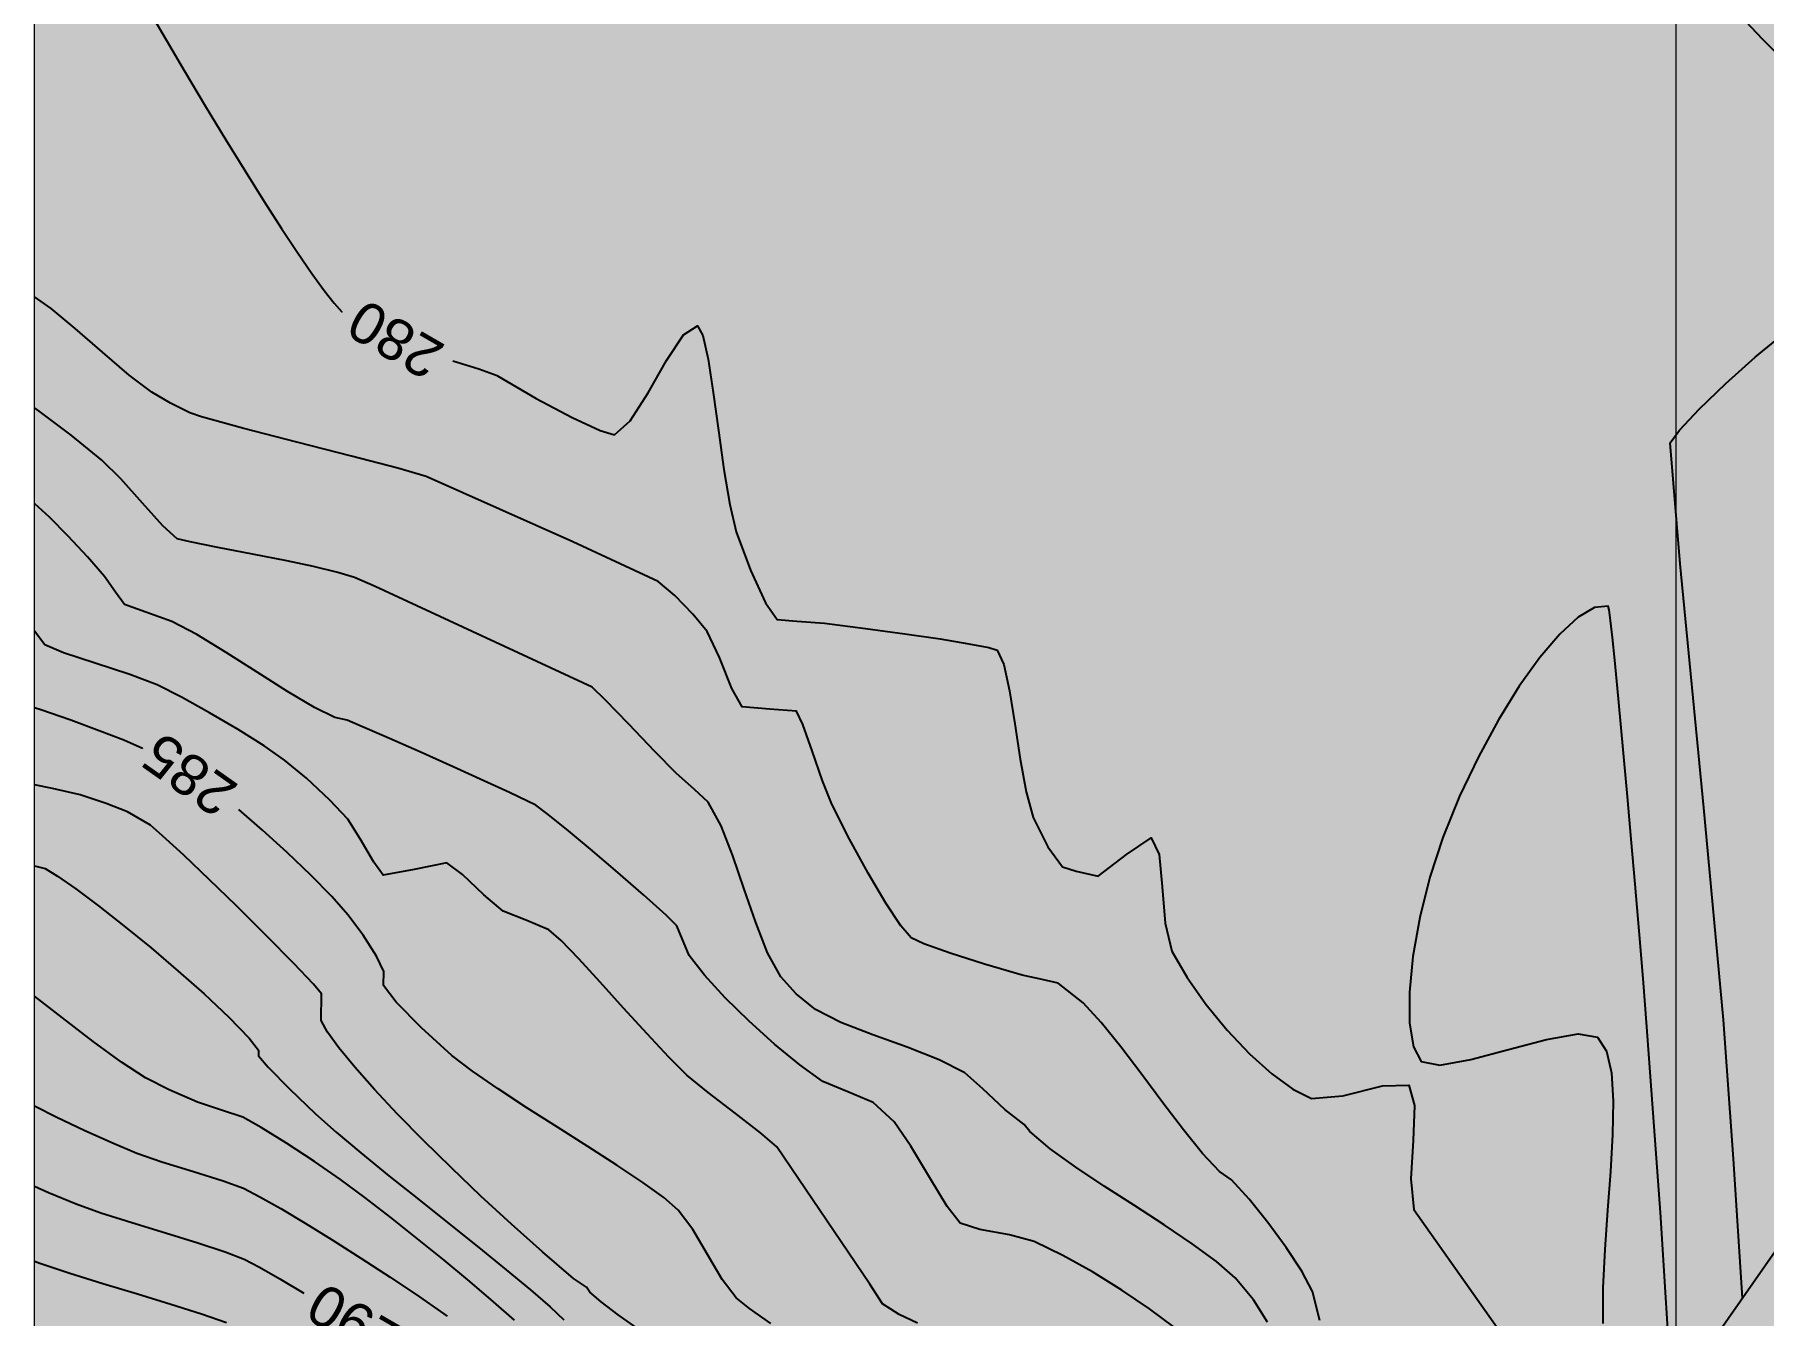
# Model space of a CAD drawing. Extents: x 61466 to 63015, y 108404 to 110397.
# Drawn here: x 62727.7 to 62780.3, y 109165.3 to 109204.3 of the extents above; entities that cross this region are included whole.
import ezdxf
from ezdxf.enums import TextEntityAlignment as Align

# ---------------------------------------------------------------- set-up
doc = ezdxf.new("R2010")
doc.units = 0
doc.header["$LTSCALE"] = 1.000015
doc.header["$MEASUREMENT"] = 0
for name, color, linetype in [('colore lago', 131, 'Continuous'), ('coordinate', 2, 'Continuous'), ('curve livello 5m', 7, 'Continuous'), ('Per+Mod Surf', 7, 'Continuous')]:
    doc.layers.add(name, color=color, linetype=linetype)
doc.layers.add('Colori bordi', color=5, linetype='Continuous', plot=False)
doc.layers.add('no_plot', color=5, linetype='Continuous', plot=False)
doc.styles.add('ARIAL', font='arial.ttf')

msp = doc.modelspace()

# ---------------------------------------------------------------- hatches: boundary and pattern name
at = {"layer": 'colore lago', "linetype": 'Continuous', "lineweight": 0}
msp.add_hatch(color=256, dxfattribs=at).paths.add_polyline_path([(62823.098, 109267.497), (62823.692, 109266.925), (62824.211, 109265.876), (62823.37, 109265.642), (62827.768, 109260.013), (62841.061, 109263.699), (62841.764, 109262.8), (62836.243, 109253.044), (62840.642, 109247.414), (62841.442, 109248.828), (62841.442, 109247.267), (62842.487, 109245.294), (62842.982, 109244.359), (62843.392, 109243.586), (62843.655, 109243.089), (62843.975, 109242.486), (62844.757, 109241.948), (62845.652, 109241.38), (62846.428, 109240.929), (62846.943, 109240.681), (62847.646, 109240.594), (62848.413, 109240.508), (62848.935, 109240.325), (62849.708, 109240.006), (62850.5, 109239.647), (62850.969, 109239.389), (62851.947, 109238.376), (62853.322, 109236.946), (62854.115, 109236.138), (62854.823, 109235.422), (62855.34, 109234.904), (62855.561, 109234.691), (62856.098, 109234.455), (62856.706, 109233.991), (62857.535, 109233.283), (62858.15, 109232.701), (62858.509, 109232.314), (62858.884, 109231.435), (62859.223, 109230.367), (62859.579, 109229.599), (62860.022, 109229.318), (62860.524, 109229.013), (62861.121, 109228.302), (62861.763, 109227.397), (62862.367, 109226.672), (62862.863, 109226.351), (62863.351, 109226.081), (62863.81, 109225.827), (62864.373, 109225.46), (62865.159, 109224.926), (62866.024, 109224.324), (62866.828, 109223.749), (62867.744, 109223.067), (62868.796, 109222.261), (62869.668, 109221.573), (62870.574, 109220.83), (62871.455, 109220.092), (62872.228, 109219.43), (62872.81, 109218.915), (62873.119, 109218.618), (62873.68, 109217.736), (62874.168, 109217.012), (62874.819, 109216.771), (62876.542, 109216.153), (62874.849, 109207.821), (62874.609, 109206.638), (62869.261, 109207.566), (62863.756, 109208.111), (62858.193, 109208.307), (62852.65, 109208.14), (62847.099, 109207.618), (62841.619, 109206.708), (62836.195, 109205.43), (62830.876, 109203.835), (62825.687, 109201.868), (62820.621, 109199.558), (62815.733, 109196.944), (62811.013, 109193.985), (62806.809, 109190.99), (62802.653, 109187.599), (62798.578, 109183.823), (62795.53, 109180.621), (62792.243, 109176.791), (62789.658, 109173.373), (62786.55, 109168.77), (62783.753, 109163.954), (62781.281, 109158.995), (62779.157, 109153.861), (62777.364, 109148.591), (62775.923, 109143.219), (62774.828, 109137.77), (62774.099, 109132.277), (62773.742, 109126.898), (62773.733, 109121.341), (62774.08, 109115.779), (62774.822, 109110.285), (62775.907, 109104.828), (62776.774, 109101.614), (62775.534, 109098.968), (62771.471, 109097.411), (62770.737, 109098.002), (62769.881, 109098.471), (62769.16, 109098.676), (62768.397, 109098.468), (62767.454, 109097.966), (62766.48, 109097.438), (62765.625, 109097.152), (62765.129, 109097.238), (62764.204, 109097.445), (62761.92, 109098.04), (62758.989, 109098.856), (62755.805, 109099.756), (62752.764, 109100.605), (62750.259, 109101.266), (62749.515, 109101.432), (62748.651, 109101.616), (62748.14, 109101.737), (62747.525, 109102.034), (62746.769, 109102.406), (62745.628, 109102.895), (62744.247, 109103.457), (62742.732, 109104.06), (62741.189, 109104.67), (62739.721, 109105.255), (62738.435, 109105.782), (62737.436, 109106.218), (62736.779, 109106.546), (62735.74, 109107.202), (62732.8, 109108.9), (62729.641, 109110.917), (62727.666, 109112.216), (62727.666, 109301.173), (62759.548, 109318.75), (62762.174, 109316.583), (62766.058, 109313.671), (62770.75, 109310.793), (62775.77, 109307.499), (62780.625, 109303.893), (62784.649, 109301.743), (62791.078, 109296.783), (62792.191, 109296.264), (62793.304, 109295.744), (62792.406, 109295.415), (62791.026, 109294.91), (62795.864, 109289.653), (62808.817, 109294.398), (62809.589, 109293.558), (62804.873, 109283.389), (62809.71, 109278.132), (62811.198, 109281.339), (62812.277, 109280.843), (62812.557, 109280.571), (62813.179, 109280.078), (62813.957, 109279.511), (62814.819, 109278.905), (62815.694, 109278.295), (62816.511, 109277.717), (62817.199, 109277.207), (62817.686, 109276.799), (62818.127, 109276.26), (62818.712, 109275.538), (62819.259, 109274.911), (62819.895, 109274.192), (62820.227, 109273.803), (62820.528, 109273.159), (62820.826, 109272.316), (62821.425, 109270.407), (62821.73, 109269.526), (62822.044, 109268.819)])

# ---------------------------------------------------------------- linework, layer by layer
at = {"layer": 'Colori bordi', "linetype": 'Continuous', "lineweight": 0, "flags": 128}
msp.add_lwpolyline([(62727.666, 109112.216), (62727.666, 109301.173)], dxfattribs=at)
at = {"layer": 'coordinate', "linetype": 'Continuous', "lineweight": 0}
msp.add_line((62777.666, 109333.555), (62777.666, 108959.046), dxfattribs=at)
at = {"layer": 'curve livello 5m', "color": 2, "flags": 128}
for points in [[(62731.049, 109205.203), (62731.572, 109204.301), (62732.223, 109203.192), (62732.865, 109202.117), (62733.49, 109201.087), (62734.091, 109200.114), (62734.66, 109199.208), (62735.191, 109198.382), (62735.677, 109197.647), (62736.11, 109197.014), (62736.484, 109196.496), (62736.79, 109196.103), (62737.023, 109195.847), (62737.023, 109195.847)], [(62740.405, 109194.347), (62741.201, 109194.112), (62741.76, 109193.903), (62741.76, 109193.903), (62741.77, 109193.895), (62742.948, 109193.206), (62744.044, 109192.621), (62744.894, 109192.224), (62745.329, 109192.099), (62745.329, 109192.099), (62745.809, 109192.521), (62746.356, 109193.379), (62746.915, 109194.358), (62747.434, 109195.142), (62747.86, 109195.416), (62747.86, 109195.416), (62748.027, 109195.119), (62748.185, 109194.399), (62748.34, 109193.39), (62748.498, 109192.226), (62748.663, 109191.041), (62748.843, 109189.97), (62749.042, 109189.146), (62749.042, 109189.146), (62749.477, 109187.973), (62749.938, 109186.983), (62750.289, 109186.471), (62750.289, 109186.471), (62750.891, 109186.419), (62751.731, 109186.357), (62751.731, 109186.357), (62752.984, 109186.201), (62754.183, 109186.037), (62755.258, 109185.877), (62756.133, 109185.732), (62756.736, 109185.614), (62756.995, 109185.533), (62757.195, 109185.097), (62757.367, 109184.302), (62757.526, 109183.293), (62757.69, 109182.216), (62757.872, 109181.218), (62758.089, 109180.443), (62758.535, 109179.543), (62758.978, 109178.94), (62759.399, 109178.799), (62760.073, 109178.647), (62760.933, 109179.311), (62761.68, 109179.823), (62761.924, 109179.316), (62762.021, 109178.328), (62762.106, 109177.222), (62762.312, 109176.363), (62762.776, 109175.563), (62763.35, 109174.75), (62763.997, 109173.964), (62764.679, 109173.244), (62765.361, 109172.63), (62766.003, 109172.16), (62766.569, 109171.874), (62767.52, 109171.956), (62768.732, 109172.269), (62769.535, 109172.282), (62769.706, 109171.66), (62769.662, 109170.595), (62769.591, 109169.426), (62769.684, 109168.493), (62773.785, 109162.691)], [(62779.694, 109165.794), (62779.424, 109170.037), (62779.116, 109174.278), (62779.116, 109174.278), (62778.521, 109180.738), (62777.801, 109188.17), (62777.496, 109191.851), (62777.496, 109191.851), (62777.775, 109192.234), (62778.38, 109192.878), (62779.19, 109193.662), (62780.083, 109194.463), (62780.083, 109194.463), (62780.69, 109194.958)], [(62730.952, 109182.544), (62730.952, 109182.544), (62730.383, 109182.79), (62729.633, 109183.083), (62728.77, 109183.401), (62727.859, 109183.719), (62727.666, 109183.782)], [(62750.096, 109165.025), (62749.442, 109165.476), (62749.039, 109165.801), (62748.609, 109166.369), (62748.164, 109167.127), (62747.716, 109167.89), (62747.278, 109168.476), (62746.833, 109168.859), (62746.193, 109169.323), (62745.407, 109169.848), (62744.524, 109170.414), (62743.593, 109171.003), (62742.665, 109171.595), (62741.788, 109172.17), (62741.011, 109172.708), (62740.383, 109173.192), (62739.454, 109174.027), (62738.681, 109174.816), (62738.297, 109175.321), (62738.305, 109175.748), (62738.086, 109176.21), (62737.681, 109176.851), (62737.212, 109177.478), (62736.72, 109178.029), (62736.087, 109178.677), (62735.366, 109179.369), (62734.614, 109180.053), (62733.886, 109180.679)], [(62727.666, 109169.206), (62728.094, 109169.018), (62728.929, 109168.671), (62729.687, 109168.399), (62730.632, 109168.096), (62731.653, 109167.782), (62732.637, 109167.479), (62733.473, 109167.205), (62734.048, 109166.98), (62734.519, 109166.736), (62735.138, 109166.384), (62735.874, 109165.944)]]:
    msp.add_lwpolyline(points, dxfattribs=at)
at = {"layer": 'no_plot', "flags": 128}
for points in [[(62784.776, 109204.584), (62783.761, 109203.858), (62782.876, 109203.251), (62782.223, 109202.837), (62781.903, 109202.69), (62781.903, 109202.69), (62781.607, 109202.891), (62781.048, 109203.408), (62780.311, 109204.152), (62779.479, 109205.033)], [(62766.821, 109165.115), (62766.603, 109166.003), (62766.269, 109166.613), (62765.796, 109167.339), (62765.241, 109168.099), (62764.666, 109168.812), (62764.129, 109169.396), (62764.129, 109169.396), (62763.77, 109169.652), (62763.251, 109170.205), (62762.666, 109170.925), (62762.039, 109171.748), (62761.395, 109172.611), (62760.759, 109173.448), (62760.155, 109174.198), (62759.609, 109174.795), (62759.609, 109174.795), (62758.846, 109175.387), (62758.365, 109175.5), (62757.753, 109175.635), (62757.753, 109175.635), (62756.609, 109175.971), (62755.558, 109176.308), (62754.758, 109176.592), (62754.367, 109176.77), (62754.056, 109177.141), (62753.602, 109177.832), (62753.062, 109178.745), (62752.494, 109179.783), (62751.956, 109180.847), (62751.672, 109181.56), (62751.357, 109182.471), (62751.072, 109183.277), (62750.878, 109183.676), (62750.058, 109183.743), (62749.226, 109183.808), (62748.909, 109184.369), (62748.536, 109185.314), (62748.158, 109186.101), (62747.724, 109186.635), (62747.171, 109187.2), (62746.666, 109187.627), (62744.066, 109188.833), (62739.593, 109190.826), (62738.731, 109191.078), (62737.321, 109191.448), (62735.66, 109191.873), (62734.04, 109192.293), (62732.756, 109192.646), (62732.396, 109192.762), (62731.806, 109193.057), (62731.235, 109193.394), (62730.552, 109193.916), (62729.735, 109194.612), (62728.902, 109195.338), (62728.172, 109195.948), (62727.666, 109196.297)], [(62765.228, 109165.066), (62764.798, 109165.749), (62764.242, 109166.417), (62764.242, 109166.417), (62763.669, 109166.913), (62762.93, 109167.453), (62762.08, 109168.025), (62761.171, 109168.614), (62760.255, 109169.207), (62759.384, 109169.79), (62758.611, 109170.349), (62757.99, 109170.87), (62757.99, 109170.87), (62757.814, 109171.086), (62757.227, 109171.543), (62756.55, 109172.17), (62756.009, 109172.662), (62755.229, 109173.059), (62754.247, 109173.441), (62753.2, 109173.817), (62752.224, 109174.198), (62751.454, 109174.593), (62750.87, 109175.069), (62750.396, 109175.588), (62749.999, 109176.32), (62749.636, 109177.243), (62749.289, 109178.259), (62748.943, 109179.272), (62748.581, 109180.187), (62748.187, 109180.907), (62747.772, 109181.287), (62747.214, 109181.79), (62746.567, 109182.446), (62745.769, 109183.28), (62745.054, 109184.023), (62744.657, 109184.407), (62738.04, 109187.475), (62737.413, 109187.754), (62736.9, 109187.902), (62736.166, 109188.086), (62735.354, 109188.258), (62734.307, 109188.462), (62733.25, 109188.664), (62732.41, 109188.832), (62732.013, 109188.932), (62731.577, 109189.323), (62730.957, 109190.011), (62730.292, 109190.758), (62729.72, 109191.328), (62728.783, 109192.085), (62727.81, 109192.821), (62727.666, 109192.923)], [(62762.381, 109164.914), (62761.636, 109165.472), (62760.791, 109166.042), (62759.893, 109166.594), (62758.988, 109167.097), (62758.121, 109167.519), (62758.121, 109167.519), (62757.366, 109167.723), (62756.468, 109167.891), (62755.863, 109168.084), (62755.468, 109168.583), (62754.937, 109169.463), (62754.366, 109170.423), (62753.854, 109171.163), (62753.213, 109171.752), (62752.445, 109172.077), (62751.681, 109172.401), (62750.98, 109172.905), (62750.213, 109173.533), (62749.435, 109174.232), (62748.704, 109174.95), (62748.076, 109175.634), (62747.609, 109176.23), (62747.233, 109177.135), (62746.905, 109177.459), (62746.214, 109178.085), (62745.369, 109178.826), (62744.603, 109179.476), (62743.867, 109180.085), (62743.274, 109180.561), (62742.937, 109180.811), (62742.68, 109180.941), (62742.131, 109181.199), (62741.356, 109181.555), (62740.418, 109181.98), (62739.382, 109182.445), (62738.312, 109182.921), (62737.59, 109183.235), (62737.192, 109183.4), (62736.816, 109183.481), (62736.19, 109183.793), (62735.373, 109184.28), (62734.448, 109184.864), (62733.498, 109185.467), (62732.605, 109186.01), (62731.851, 109186.413), (62731.053, 109186.691), (62730.405, 109186.931), (62730.132, 109187.305), (62729.794, 109187.785), (62729.278, 109188.379), (62728.687, 109189.014), (62728.12, 109189.589), (62727.677, 109189.998), (62727.666, 109190.006)], [(62777.559, 109162.74), (62777.199, 109168.404), (62776.788, 109174.063), (62776.788, 109174.063), (62776.668, 109175.534), (62776.548, 109176.989), (62776.428, 109178.408), (62776.31, 109179.777), (62776.196, 109181.076), (62776.087, 109182.288), (62775.984, 109183.396), (62775.891, 109184.382), (62775.807, 109185.23), (62775.735, 109185.92), (62775.677, 109186.436), (62775.633, 109186.761), (62775.606, 109186.876), (62775.606, 109186.876), (62775.193, 109186.838), (62774.696, 109186.546), (62774.133, 109186.029), (62773.527, 109185.316), (62772.898, 109184.436), (62772.267, 109183.419), (62771.654, 109182.292), (62771.08, 109181.086), (62770.567, 109179.829), (62770.17, 109178.624), (62769.865, 109177.396), (62769.657, 109176.206), (62769.552, 109175.113), (62769.555, 109174.176), (62769.672, 109173.455), (62769.909, 109173.01), (62770.474, 109172.898), (62771.425, 109173.064), (62772.572, 109173.369), (62773.723, 109173.677), (62774.688, 109173.85), (62775.278, 109173.749), (62775.554, 109173.323), (62775.706, 109172.656), (62775.76, 109171.792), (62775.742, 109170.777), (62775.675, 109169.656), (62775.586, 109168.475), (62775.5, 109167.279), (62775.443, 109166.112), (62775.439, 109165.02)], [(62754.562, 109165.035), (62754.008, 109165.299), (62753.501, 109165.622), (62753.108, 109166.218), (62750.281, 109170.409), (62749.786, 109170.837), (62749.013, 109171.43), (62748.189, 109172.057), (62747.541, 109172.591), (62746.986, 109173.14), (62746.324, 109173.847), (62745.611, 109174.634), (62744.9, 109175.423), (62744.248, 109176.136), (62743.709, 109176.694), (62743.338, 109177.019), (62742.659, 109177.298), (62741.941, 109177.585), (62741.348, 109178.08), (62740.7, 109178.704), (62740.228, 109179.056), (62739.228, 109178.856), (62738.283, 109178.685), (62737.997, 109179.074), (62737.59, 109179.789), (62737.207, 109180.387), (62736.662, 109180.968), (62735.949, 109181.635), (62735.282, 109182.187), (62734.66, 109182.618), (62733.868, 109183.118), (62732.999, 109183.631), (62732.146, 109184.103), (62731.402, 109184.478), (62730.569, 109184.795), (62729.515, 109185.136), (62728.55, 109185.453), (62727.982, 109185.703), (62727.666, 109186.112)], [(62746.097, 109164.835), (62745.442, 109165.292), (62744.926, 109165.679), (62744.578, 109165.98), (62744.478, 109166.132), (62744.088, 109166.399), (62743.145, 109167.206), (62742.199, 109168.048), (62741.266, 109168.907), (62740.366, 109169.764), (62739.513, 109170.603), (62738.727, 109171.406), (62738.024, 109172.154), (62737.422, 109172.831), (62736.938, 109173.418), (62736.589, 109173.897), (62736.393, 109174.252), (62736.409, 109175.07), (62736.162, 109175.36), (62735.565, 109175.989), (62734.74, 109176.828), (62733.81, 109177.754), (62732.999, 109178.54), (62732.211, 109179.287), (62731.568, 109179.878), (62731.193, 109180.201), (62730.502, 109180.609), (62729.843, 109180.868), (62729.054, 109181.127), (62728.212, 109181.327), (62727.666, 109181.437)], [(62727.666, 109178.967), (62727.986, 109178.882), (62727.986, 109178.882), (62728.367, 109178.656), (62728.923, 109178.269), (62729.611, 109177.752), (62730.389, 109177.14), (62731.214, 109176.465), (62732.043, 109175.762), (62732.835, 109175.064), (62732.835, 109175.064), (62733.589, 109174.351), (62734.203, 109173.717), (62734.492, 109173.352), (62734.492, 109173.352), (62734.489, 109173.183), (62734.783, 109172.829), (62735.428, 109172.171), (62736.229, 109171.407), (62736.229, 109171.407), (62736.852, 109170.857), (62737.61, 109170.221), (62738.462, 109169.526), (62739.37, 109168.797), (62740.294, 109168.059), (62741.196, 109167.339), (62742.035, 109166.661), (62742.774, 109166.05), (62743.372, 109165.534), (62743.79, 109165.136)], [(62742.292, 109165.121), (62741.648, 109165.687), (62740.922, 109166.305), (62740.142, 109166.952), (62739.332, 109167.608), (62738.519, 109168.251), (62737.727, 109168.859), (62736.984, 109169.412), (62736.195, 109169.963), (62735.343, 109170.521), (62734.568, 109170.998), (62734.009, 109171.305), (62733.362, 109171.522), (62732.626, 109171.762), (62731.766, 109172.143), (62731.046, 109172.511), (62730.316, 109172.989), (62729.454, 109173.618), (62728.515, 109174.337), (62727.666, 109175)], [(62727.666, 109171.65), (62728.345, 109171.309), (62729.178, 109170.914), (62730.018, 109170.536), (62730.777, 109170.217), (62730.777, 109170.217), (62731.548, 109169.949), (62732.507, 109169.652), (62733.414, 109169.369), (62734.028, 109169.142), (62734.028, 109169.142), (62734.529, 109168.885), (62735.166, 109168.525), (62735.911, 109168.082), (62736.734, 109167.573), (62737.607, 109167.018), (62738.502, 109166.434), (62739.389, 109165.839), (62740.239, 109165.252)], [(62733.518, 109165.04), (62732.747, 109165.304), (62731.819, 109165.599), (62730.798, 109165.913), (62729.749, 109166.234), (62728.737, 109166.55), (62727.826, 109166.852), (62727.666, 109166.91)]]:
    msp.add_lwpolyline(points, dxfattribs=at)
at = {"layer": 'Per+Mod Surf', "linetype": 'Continuous'}
msp.add_line((62795.085, 109187.801), (62777.07, 109162.041), dxfattribs=at)

# ---------------------------------------------------------------- texts
at = {"layer": 'coordinate', "color": 1, "style": 'ARIAL'}
for s, rotation, p in [('280', 149.9077, (62737.708, 109196.268)), ('285', 144.7916, (62731.547, 109183.085)), ('290', 149.9077, (62736.472, 109166.306))]:
    msp.add_text(s, height=1.25, rotation=rotation, dxfattribs=at).set_placement(p, align=Align.RIGHT)

doc.saveas('drawing.dxf')
